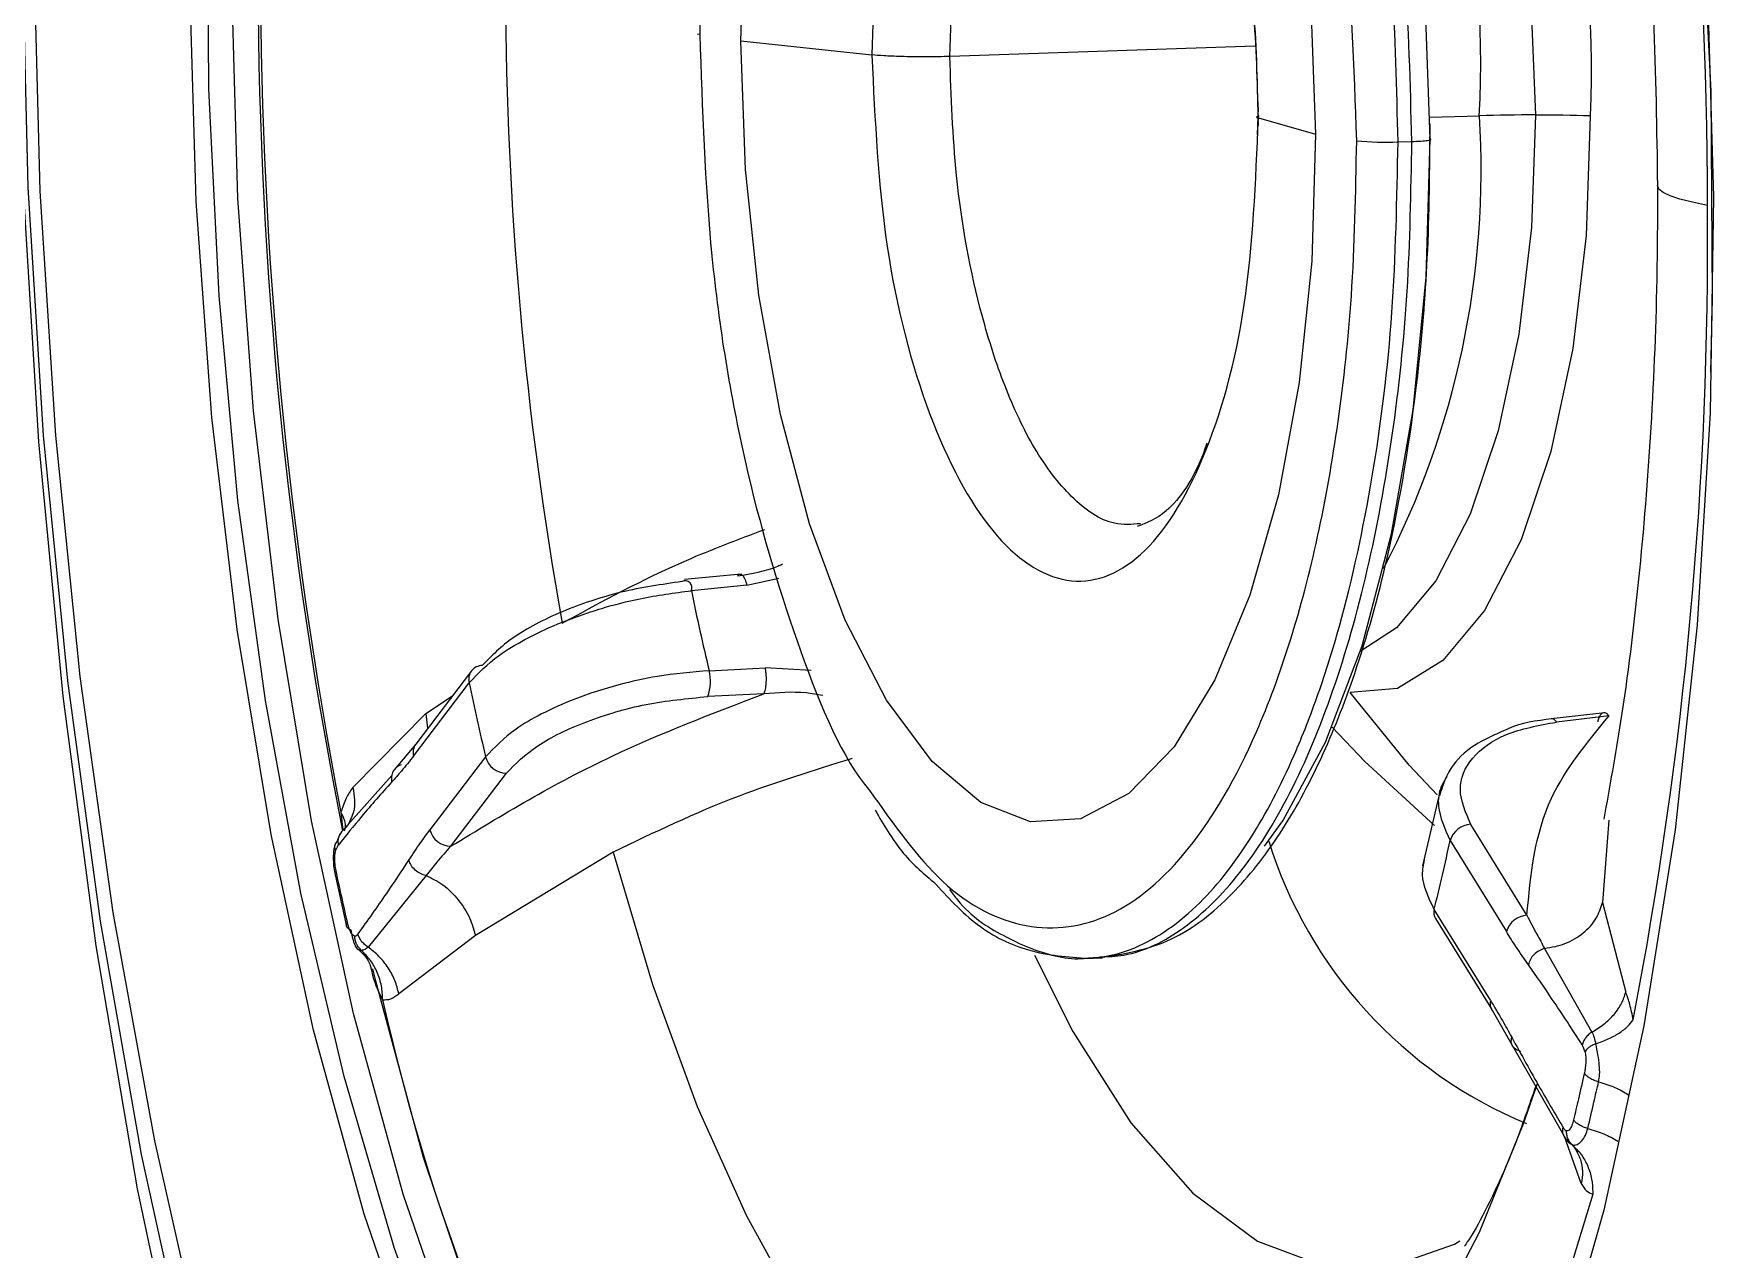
# Model space of a CAD drawing. Extents: x 525 to 613, y 487 to 635.
# Drawn here: x 599.079 to 600.127, y 549.249 to 550.008 of the extents above; entities that cross this region are included whole.
import ezdxf

# ---------------------------------------------------------------- set-up
doc = ezdxf.new("R2010")
doc.units = 0
doc.header["$MEASUREMENT"] = 0
doc.layers.add('1', color=4, linetype='Continuous')
doc.layers.add('STD TEST', color=3, linetype='Continuous')

# ---------------------------------------------------------------- blocks, each defined once
blk = doc.blocks.new('2023 VANGUARD')
at = {"layer": '1', "color": 3, "linetype": 'Continuous', "lineweight": 25}
for p, q in [((30.6421, -42.6971), (30.5604, -42.6884)), ((30.6421, -42.6969), (30.6421, -42.6971)), ((30.8811, -42.6915), (30.6908, -42.6979)), ((30.883, -42.7294), (30.8824, -42.7467)), ((30.8832, -42.7362), (30.9189, -42.7464)), ((31.021, -42.735), (30.9902, -42.736)), ((30.9703, -42.7511), (30.9789, -42.7508)), ((30.5607, -43.0206), (30.5253, -43.0241)), ((30.5641, -43.0276), (30.5842, -43.0232)), ((30.5641, -43.0276), (30.5296, -43.031)), ((30.3563, -43.1341), (30.391, -43.0885)), ((30.3924, -43.081), (30.3577, -43.1266)), ((30.6042, -43.0808), (30.5756, -43.0791)), ((30.364, -43.1075), (30.3806, -43.0965)), ((30.5748, -43.0953), (30.5398, -43.097)), ((30.3184, -43.1538), (30.364, -43.1075)), ((30.364, -43.1075), (30.365, -43.117)), ((31.0992, -43.1071), (31.0658, -43.1109)), ((31.1019, -43.1091), (31.0691, -43.1129)), ((31.0663, -43.1109), (31.0658, -43.1109)), ((30.3577, -43.1266), (30.3442, -43.1427)), ((30.4012, -43.1346), (30.3665, -43.1801)), ((30.3118, -43.181), (30.3427, -43.1463)), ((30.3795, -43.1904), (30.4142, -43.1448)), ((30.9971, -43.1529), (30.9856, -43.2025)), ((30.311, -43.1692), (30.3121, -43.1806)), ((31.0507, -43.2334), (31.0156, -43.1767)), ((31.1018, -43.174), (31.0978, -43.2254)), ((30.4808, -43.194), (30.3949, -43.2461)), ((31.0028, -43.1868), (31.0379, -43.2436)), ((30.3076, -43.2091), (30.3145, -43.2404)), ((30.3641, -43.2086), (30.3279, -43.2532)), ((31.0978, -43.2254), (31.1123, -43.2813)), ((31.0279, -43.2864), (30.9928, -43.2297)), ((30.9937, -43.2355), (31.0287, -43.2922)), ((30.3949, -43.2461), (30.3471, -43.2823)), ((31.0617, -43.2541), (31.0912, -43.3062)), ((30.7748, -43.2604), (30.786, -43.26)), ((31.0289, -43.2925), (31.0417, -43.3149)), ((31.0417, -43.3149), (31.0736, -43.3707)), ((31.0846, -43.4007), (31.0741, -43.3714))]:
    blk.add_line(p, q, dxfattribs=at)
at = {"layer": '1', "color": 3, "linetype": 'Continuous', "lineweight": 25, "flags": 128}
for points in [[(30.3801, -43.5397), (30.3445, -43.4411), (30.313, -43.334), (30.286, -43.2196), (30.2639, -43.0994), (30.2468, -42.9748), (30.235, -42.8471), (30.2286, -42.718), (30.2277, -42.5888), (30.2323, -42.4612), (30.2424, -42.3366), (30.2578, -42.2165), (30.2783, -42.1022), (30.3038, -41.9952), (30.3338, -41.8967), (30.3681, -41.8078), (30.4063, -41.7296), (30.4479, -41.663), (30.4923, -41.6088), (30.5392, -41.5675), (30.588, -41.5398), (30.638, -41.5259), (30.6887, -41.526)], [(30.6887, -41.526), (30.7395, -41.5401), (30.7898, -41.568), (30.839, -41.6094), (30.8866, -41.6638), (30.9319, -41.7305), (30.9745, -41.8089), (31.0138, -41.8979), (31.0494, -41.9965), (31.0809, -42.1037), (31.1079, -42.218), (31.13, -42.3382), (31.1471, -42.4628), (31.1589, -42.5905), (31.1653, -42.7197), (31.1662, -42.8488), (31.1652, -42.8947)], [(30.8074, -41.5707), (30.8409, -41.6015), (30.8905, -41.6602), (30.9376, -41.7322), (30.9816, -41.8166), (31.0219, -41.9123), (31.0581, -42.0182), (31.0897, -42.1329), (31.1163, -42.255), (31.1376, -42.3829), (31.1532, -42.515), (31.163, -42.6497), (31.167, -42.7853)], [(30.9903, -42.7492), (30.9872, -42.6622), (30.9786, -42.5766), (30.9647, -42.4948), (30.9458, -42.419), (30.9226, -42.3514), (30.8956, -42.2937), (30.8655, -42.2475), (30.8389, -42.2188)], [(30.5604, -42.6884), (30.5629, -42.6093), (30.5707, -42.5336), (30.5837, -42.4634), (30.6014, -42.4009), (30.6233, -42.3481), (30.6488, -42.3065), (30.677, -42.2773), (30.7071, -42.2616), (30.7382, -42.2597), (30.7694, -42.2716), (30.7996, -42.2972), (30.828, -42.3355), (30.8538, -42.3854), (30.8761, -42.4454), (30.8942, -42.5136), (30.9076, -42.5881), (30.916, -42.6664), (30.9189, -42.7464)], [(30.9232, -42.3528), (30.9402, -42.3615), (30.967, -42.3863), (30.9917, -42.4237), (31.0134, -42.4721), (31.0313, -42.5297), (31.0447, -42.5943), (31.0531, -42.6634), (31.0561, -42.7344)], [(30.5142, -44.2124), (30.4891, -44.1791), (30.4352, -44.0961), (30.3842, -44.0014), (30.3365, -43.8957), (30.2926, -43.7799), (30.2527, -43.6551), (30.2173, -43.5222), (30.1867, -43.3825), (30.161, -43.2371), (30.1406, -43.0873), (30.1255, -42.9342), (30.116, -42.7794), (30.1122, -42.624)], [(30.1193, -42.6288), (30.1233, -42.7818), (30.1329, -42.9342), (30.1481, -43.0846), (30.1687, -43.2317), (30.1947, -43.3741), (30.2256, -43.5106), (30.2614, -43.6398), (30.3015, -43.7608), (30.3458, -43.8722), (30.3937, -43.9733), (30.4448, -44.0629), (30.4987, -44.1403), (30.5549, -44.2049), (30.6045, -44.2495)], [(30.5083, -43.7973), (30.4933, -43.7778), (30.4462, -43.7058), (30.4022, -43.6214), (30.3618, -43.5256), (30.3256, -43.4198), (30.294, -43.3051), (30.2674, -43.183), (30.2462, -43.0551), (30.2305, -42.9229), (30.2207, -42.7882), (30.2168, -42.6527)], [(30.7182, -43.9052), (30.6658, -43.8904), (30.614, -43.8609), (30.5634, -43.817), (30.5147, -43.7594), (30.4684, -43.6886), (30.4251, -43.6056), (30.3855, -43.5115), (30.3499, -43.4074), (30.3188, -43.2946), (30.2927, -43.1746), (30.2718, -43.0488), (30.2564, -42.9189), (30.2467, -42.7865), (30.2429, -42.6532)], [(30.5348, -42.6842), (30.5337, -42.684), (30.5333, -42.6837), (30.5333, -42.6837)], [(30.9189, -42.7464), (30.9165, -42.8254), (30.9086, -42.9012), (30.8957, -42.9713), (30.8779, -43.0338), (30.856, -43.0866), (30.8306, -43.1283), (30.8024, -43.1574), (30.7722, -43.1732), (30.7411, -43.1751), (30.71, -43.1631), (30.6797, -43.1376), (30.6513, -43.0993), (30.6255, -43.0494), (30.6033, -42.9894), (30.5851, -42.9211), (30.5717, -42.8467), (30.5634, -42.7683), (30.5604, -42.6884)], [(30.1101, -42.7005), (30.1127, -42.7775), (30.1223, -42.9381), (30.1375, -43.0968), (30.1581, -43.2525), (30.184, -43.4039), (30.215, -43.5497), (30.2508, -43.6888), (30.2911, -43.82), (30.3357, -43.9424), (30.3841, -44.0549), (30.436, -44.1565), (30.4909, -44.2466), (30.5007, -44.2611)], [(31.0902, -42.735), (31.0876, -42.8094), (31.0793, -42.88), (31.0655, -42.9441), (31.047, -42.9993), (31.0242, -43.0433), (30.9982, -43.0746), (30.9699, -43.0919), (30.9405, -43.0945)], [(31.0561, -42.7344), (31.0536, -42.8045), (31.0457, -42.871), (31.0328, -42.9314), (31.0153, -42.9833), (30.9939, -43.0248), (30.9694, -43.0542), (30.9467, -43.069)], [(30.887, -43.1904), (30.8984, -43.1746), (30.9251, -43.1255), (30.9479, -43.0653), (30.9663, -42.9956), (30.9797, -42.9183), (30.9878, -42.8354), (30.9903, -42.7492)], [(31.167, -42.7853), (31.1649, -42.92), (31.1569, -43.0522), (31.1431, -43.1802), (31.1235, -43.3024), (31.0986, -43.4173), (31.0685, -43.5234), (31.0337, -43.6194), (30.9946, -43.704), (30.9517, -43.7763), (30.9055, -43.8353), (30.8786, -43.8621)], [(31.1633, -42.7908), (31.1539, -42.7888), (31.1461, -42.7868), (31.14, -42.7847), (31.1356, -42.7827), (31.133, -42.7806), (31.1321, -42.7784), (31.1321, -42.7784)], [(30.5407, -43.0809), (30.5602, -43.0799), (30.5756, -43.0791)], [(30.9948, -43.1583), (30.9773, -43.1397), (30.9405, -43.0945)], [(30.9292, -43.1161), (30.9496, -43.1376), (30.993, -43.1775)], [(30.4808, -43.194), (30.5054, -43.2766), (30.5332, -43.3526), (30.5639, -43.4209), (30.5971, -43.4809), (30.6324, -43.5318), (30.6694, -43.5729), (30.6974, -43.5967)], [(30.3307, -43.2667), (30.3323, -43.2734), (30.3623, -43.3843), (30.3968, -43.4868), (30.4354, -43.5796), (30.4774, -43.6616), (30.5225, -43.7318), (30.57, -43.7892), (30.6194, -43.8331), (30.67, -43.8631), (30.7212, -43.8786)], [(30.7435, -43.2583), (30.7674, -43.3059), (30.8036, -43.3628), (30.8423, -43.4067), (30.8827, -43.4366), (30.9239, -43.4521), (30.9651, -43.4526), (31.0056, -43.4384), (31.0089, -43.4365)], [(30.8093, -43.6343), (30.8482, -43.6264), (30.8863, -43.6078), (30.923, -43.5785), (30.958, -43.5389), (30.9908, -43.4895), (31.021, -43.431), (31.0483, -43.3639), (31.0572, -43.3384)], [(31.0917, -43.4073), (31.0607, -43.5096), (31.025, -43.601), (30.985, -43.6805), (30.9413, -43.7469), (30.8945, -43.7993), (30.882, -43.8105)]]:
    blk.add_lwpolyline(points, dxfattribs=at)
at = {"layer": '1', "color": 3, "linetype": 'Continuous', "lineweight": 25}
for centre, radius, start, end in [((33.0257, -42.6428), 2.7665, 169.2461, 191.2121), ((28.3594, -42.7954), 2.804, 0.0937, 10.8525), ((30.4167, -42.7049), 0.6742, 357.4455, 28.2008), ((30.431, -42.7022), 0.5909, 356.8181, 30.2808), ((33.0648, -42.6412), 2.804, 180.0937, 190.8525), ((32.6731, -42.6535), 2.2594, 180.1194, 190.1416), ((30.4833, -42.7686), 0.5388, 332.5192, 3.5838), ((31.0555, -43.7891), 1.0548, 89.9714, 91.8738), ((31.0569, -43.7152), 0.9808, 88.0545, 90.0517), ((30.9619, -42.5694), 0.1819, 264.4904, 272.6438), ((28.6053, -42.8132), 2.5581, 349.0606, 0.5014), ((30.5257, -43.0291), 0.00429, 333.3787, 116.6506), ((32.0103, -42.7271), 1.5116, 191.5968, 193.5327), ((30.3995, -43.0866), 0.00901, 91.9434, 141.5596), ((30.3997, -43.0863), 0.00899, 143.7277, 194.207), ((32.0979, -42.7323), 1.7437, 191.7894, 193.3401), ((30.5138, -43.0875), 0.0277, 339.9162, 13.8849), ((31.0654, -43.1153), 0.00447, 33.202, 77.4498), ((30.3649, -43.1319), 0.00892, 143.5165, 194.418), ((30.4143, -43.1313), 0.0135, 194.1304, 269.2535), ((30.3796, -43.1768), 0.0135, 194.1305, 269.2545), ((31.0165, -43.1909), 0.0143, 93.3707, 163.3797), ((31.1583, -43.1034), 0.2814, 197.3047, 247.4447), ((29.6256, -42.8896), 1.4089, 346.0329, 347.8205), ((31.0002, -43.2316), 0.00761, 165.1196, 210.7447), ((31.0516, -43.2477), 0.0143, 93.3697, 163.3796), ((31.6381, -42.9956), 1.3331, 192.5832, 211.543), ((31.0352, -43.2884), 0.00755, 165.0182, 214.6573)]:
    blk.add_arc(centre, radius, start, end, dxfattribs=at)
for points, knots in [([(30.1641, -44.3782), (30.1609, -44.3702), (30.1544, -44.3544), (30.1449, -44.3305), (30.1354, -44.3066), (30.1261, -44.2828), (30.117, -44.2591), (30.1079, -44.2354), (30.0991, -44.2119), (30.0904, -44.1884), (30.0818, -44.165), (30.0734, -44.1417), (30.0651, -44.1186), (30.057, -44.0955), (30.049, -44.0725), (30.0412, -44.0497), (30.0335, -44.027), (30.026, -44.0044), (30.0187, -43.982), (30.0115, -43.9597), (30.0045, -43.9375), (29.9976, -43.9155), (29.9908, -43.8937), (29.9843, -43.872), (29.9779, -43.8504), (29.9716, -43.8291), (29.9655, -43.8079), (29.9595, -43.7869), (29.9537, -43.7661), (29.948, -43.7454), (29.9425, -43.7249), (29.9371, -43.7047), (29.9319, -43.6846), (29.9268, -43.6648), (29.9218, -43.6452), (29.9171, -43.6259), (29.9124, -43.6068), (29.9079, -43.588), (29.9036, -43.5695), (29.8994, -43.5512), (29.8953, -43.5333), (29.8914, -43.5156), (29.8876, -43.4982), (29.8839, -43.4811), (29.8804, -43.4643), (29.877, -43.4478), (29.8737, -43.4315), (29.8705, -43.4156), (29.8675, -43.4), (29.8646, -43.3847), (29.8617, -43.3697), (29.859, -43.355), (29.8564, -43.3406), (29.8539, -43.3265), (29.8515, -43.3127), (29.8492, -43.2992), (29.847, -43.286), (29.8448, -43.2732), (29.8428, -43.2606), (29.8409, -43.2484), (29.839, -43.2365), (29.8372, -43.2249), (29.8355, -43.2137), (29.8339, -43.2027), (29.8323, -43.1921), (29.8308, -43.1818), (29.8294, -43.1718), (29.8281, -43.1622), (29.8268, -43.1528), (29.8256, -43.1438), (29.8245, -43.1352), (29.8234, -43.1268), (29.8223, -43.1188), (29.8214, -43.1111), (29.8205, -43.1038), (29.8196, -43.0968), (29.8188, -43.0901), (29.818, -43.0837), (29.8173, -43.0777), (29.8166, -43.072), (29.816, -43.0667), (29.8154, -43.0617), (29.8149, -43.057), (29.8144, -43.0527), (29.814, -43.0487), (29.8136, -43.045), (29.8051, -42.9676), (29.7924, -42.8148), (29.786, -42.5867), (29.7919, -42.36), (29.8099, -42.1364), (29.8356, -41.9451), (29.8636, -41.7856), (29.8904, -41.6563), (29.9202, -41.5307), (29.9529, -41.4089), (29.9878, -41.2911), (30.0172, -41.2003), (30.0398, -41.1343), (30.0551, -41.0911), (30.0705, -41.0486), (30.086, -41.007), (30.0964, -40.9799), (30.1017, -40.9664)], [0, 0, 0, 0, 0.008579, 0.017051, 0.025417, 0.03368, 0.041839, 0.049898, 0.057858, 0.065719, 0.073483, 0.081151, 0.088725, 0.096205, 0.103593, 0.110888, 0.118093, 0.125208, 0.132234, 0.139171, 0.14602, 0.152782, 0.159457, 0.166046, 0.172549, 0.178967, 0.1853, 0.191549, 0.19772, 0.203808, 0.209813, 0.215732, 0.221564, 0.227306, 0.232957, 0.238515, 0.24398, 0.24935, 0.254624, 0.2598, 0.264879, 0.269862, 0.27475, 0.279542, 0.28424, 0.288843, 0.293353, 0.297769, 0.302092, 0.306323, 0.310461, 0.314508, 0.318462, 0.322326, 0.326098, 0.329778, 0.333368, 0.336867, 0.340276, 0.343594, 0.346822, 0.349959, 0.353007, 0.355964, 0.358831, 0.361608, 0.364296, 0.366893, 0.3694, 0.371817, 0.374145, 0.376382, 0.37853, 0.380588, 0.382555, 0.384433, 0.38622, 0.387918, 0.389525, 0.391042, 0.392469, 0.393806, 0.395053, 0.396209, 0.397275, 0.39825, 0.399136, 0.459164, 0.519343, 0.579041, 0.638856, 0.699148, 0.736725, 0.774168, 0.811567, 0.84908, 0.886805, 0.924526, 0.939613, 0.954699, 0.96979, 0.984889, 1, 1, 1, 1]), ([(30.9703, -42.7511), (30.9695, -42.7181), (30.9679, -42.6503), (30.956, -42.5483), (30.9363, -42.4482), (30.917, -42.3846), (30.9044, -42.351), (30.901, -42.3423), (30.8969, -42.3322), (30.8852, -42.3048), (30.8608, -42.2573), (30.8264, -42.2129), (30.7906, -42.185), (30.7646, -42.1752), (30.7472, -42.1726), (30.7408, -42.1733), (30.7398, -42.1734)], [0, 0, 0, 0, 0.1106346, 0.2266119, 0.3479298, 0.4745857, 0.485434, 0.4987603, 0.5145646, 0.5328468, 0.630654, 0.767924, 0.8515086, 0.9449794, 0.991324, 1, 1, 1, 1]), ([(30.9789, -42.7508), (30.978, -42.715), (30.9761, -42.6412), (30.9619, -42.5301), (30.9426, -42.4408), (30.922, -42.374), (30.8991, -42.314), (30.8669, -42.2524), (30.8243, -42.2009), (30.7866, -42.1785), (30.7612, -42.1722), (30.751, -42.1733), (30.7484, -42.1736)], [0, 0, 0, 0, 0.119894, 0.246824, 0.380786, 0.450518, 0.522015, 0.65213, 0.782246, 0.912362, 0.977513, 1, 1, 1, 1]), ([(30.9445, -42.7505), (30.9429, -42.7041), (30.9399, -42.6124), (30.918, -42.482), (30.8855, -42.3686), (30.843, -42.2783), (30.7937, -42.2171), (30.7409, -42.1892), (30.688, -42.1962), (30.6385, -42.2378), (30.6013, -42.3015), (30.5756, -42.3711), (30.5584, -42.4364), (30.5456, -42.5089), (30.5365, -42.5917), (30.5354, -42.6517), (30.5348, -42.6842)], [0, 0, 0, 0, 0.084322, 0.166561, 0.248777, 0.33096, 0.413113, 0.495267, 0.577423, 0.659581, 0.741762, 0.791173, 0.840598, 0.890044, 0.940333, 1, 1, 1, 1]), ([(31.0944, -42.362), (31.0958, -42.3695), (31.1028, -42.4066), (31.1131, -42.477), (31.1236, -42.5741), (31.1305, -42.6753), (31.1316, -42.7436), (31.1321, -42.7784)], [0, 0, 0, 0, 0.058779, 0.288967, 0.521605, 0.756423, 1, 1, 1, 1]), ([(30.8832, -42.7362), (30.8826, -42.7138), (30.881, -42.657), (30.8686, -42.5812), (30.8491, -42.5142), (30.8264, -42.4633), (30.7967, -42.4234), (30.7646, -42.4058), (30.7346, -42.4097), (30.7094, -42.4283), (30.6878, -42.4591), (30.6651, -42.511), (30.6459, -42.5905), (30.6433, -42.6627), (30.6421, -42.6969)], [0, 0, 0, 0, 0.06946, 0.175709, 0.242892, 0.319309, 0.40495, 0.499799, 0.573044, 0.643265, 0.710458, 0.774619, 0.893317, 1, 1, 1, 1]), ([(30.7894, -42.44), (30.7976, -42.4424), (30.815, -42.4476), (30.8412, -42.4928), (30.8604, -42.5497), (30.8728, -42.6053), (30.8816, -42.6704), (30.8825, -42.7168), (30.883, -42.7406)], [0, 0, 0, 0, 0.2093601, 0.444015, 0.5728889, 0.7085025, 0.8506705, 1, 1, 1, 1]), ([(30.6908, -42.6979), (30.6919, -42.6669), (30.6943, -42.6018), (30.7117, -42.5307), (30.732, -42.4845), (30.7513, -42.4577), (30.7715, -42.4417), (30.7854, -42.4414), (30.7915, -42.4413)], [0, 0, 0, 0, 0.224668, 0.472046, 0.604896, 0.743486, 0.887812, 1, 1, 1, 1]), ([(30.5348, -42.6842), (30.5364, -42.7306), (30.5394, -42.8222), (30.5612, -42.9533), (30.5942, -43.0641), (30.6223, -43.1332), (30.6397, -43.1544), (30.6408, -43.1558)], [0, 0, 0, 0, 0.2504861, 0.4947825, 0.739011, 0.9831408, 1, 1, 1, 1]), ([(30.6908, -42.6979), (30.686, -42.698), (30.6759, -42.6981), (30.6612, -42.698), (30.6494, -42.6975), (30.6445, -42.6971), (30.6421, -42.6969)], [0, 0, 0, 0, 0.2722175, 0.5618774, 0.787753, 1, 1, 1, 1]), ([(30.6421, -42.6971), (30.6441, -42.7377), (30.648, -42.8189), (30.6762, -42.9258), (30.7163, -43.0007), (30.7637, -43.0324), (30.811, -43.016), (30.8506, -42.954), (30.8782, -42.8561), (30.8815, -42.7762), (30.8832, -42.7362)], [0, 0, 0, 0, 0.125053, 0.250091, 0.375113, 0.500121, 0.625113, 0.750091, 0.875053, 1, 1, 1, 1]), ([(30.8096, -42.9892), (30.8043, -42.9897), (30.7898, -42.9908), (30.767, -42.975), (30.7437, -42.9449), (30.7249, -42.9054), (30.707, -42.8499), (30.6936, -42.7792), (30.6916, -42.7228), (30.6908, -42.6979)], [0, 0, 0, 0, 0.0903602, 0.2421679, 0.3831476, 0.5132877, 0.6325776, 0.8378134, 1, 1, 1, 1]), ([(30.7831, -43.2601), (30.7988, -43.2575), (30.8288, -43.2527), (30.8665, -43.2228), (30.8968, -43.1847), (30.9225, -43.1378), (30.9452, -43.0804), (30.9671, -43.0024), (30.9818, -42.9135), (30.9897, -42.8212), (30.9901, -42.7679), (30.9903, -42.7398)], [0, 0, 0, 0, 0.123859, 0.237346, 0.341743, 0.441091, 0.535784, 0.648759, 0.803392, 0.896489, 1, 1, 1, 1]), ([(30.8836, -42.735), (30.883, -42.7352), (30.8814, -42.7356), (30.8825, -42.736), (30.8832, -42.7362)], [0, 0, 0, 0, 0.357301, 1, 1, 1, 1]), ([(30.6408, -43.1558), (30.6557, -43.1766), (30.6864, -43.2198), (30.7385, -43.2452), (30.7913, -43.2386), (30.8408, -43.1969), (30.8779, -43.1332), (30.9037, -43.0636), (30.9209, -42.9983), (30.9337, -42.9258), (30.9428, -42.843), (30.9439, -42.783), (30.9445, -42.7505)], [0, 0, 0, 0, 0.115288, 0.239132, 0.36298, 0.486829, 0.610714, 0.6852, 0.759707, 0.834246, 0.910054, 1, 1, 1, 1]), ([(30.7757, -43.2601), (30.7799, -43.2599), (30.7892, -43.2593), (30.8126, -43.2524), (30.8437, -43.2322), (30.8779, -43.1893), (30.9028, -43.1418), (30.9208, -43.0959), (30.9384, -43.0399), (30.9554, -42.9616), (30.9682, -42.8589), (30.9696, -42.7869), (30.9703, -42.7511)], [0, 0, 0, 0, 0.040092, 0.088323, 0.224265, 0.347446, 0.457855, 0.527286, 0.596259, 0.732659, 0.867239, 1, 1, 1, 1]), ([(30.7843, -43.2593), (30.7893, -43.2592), (30.8072, -43.2585), (30.8371, -43.2436), (30.8722, -43.2095), (30.9037, -43.1592), (30.9305, -43.0952), (30.9521, -43.0198), (30.9676, -42.9354), (30.9773, -42.845), (30.9784, -42.7822), (30.9789, -42.7508)], [0, 0, 0, 0, 0.04765, 0.169482, 0.290517, 0.410756, 0.530198, 0.648844, 0.766692, 0.883745, 1, 1, 1, 1]), ([(30.9789, -42.7508), (30.9809, -42.7508), (30.9849, -42.7506), (30.9891, -42.7502), (30.9912, -42.7497), (30.9906, -42.7494), (30.9903, -42.7492)], [0, 0, 0, 0, 0.242212, 0.500023, 0.757822, 1, 1, 1, 1]), ([(31.1321, -42.7784), (31.1321, -42.7958), (31.1319, -42.8467), (31.1286, -42.9296), (31.1209, -43.0242), (31.1108, -43.1063), (31.1022, -43.1535), (31.0986, -43.1735)], [0, 0, 0, 0, 0.123494, 0.360555, 0.595994, 0.828558, 1, 1, 1, 1]), ([(30.8511, -42.939), (30.8508, -42.9398), (30.8433, -42.9616), (30.8264, -42.9841), (30.8135, -42.9888), (30.8076, -42.9909)], [0, 0, 0, 0, 0.020062, 0.556457, 1, 1, 1, 1]), ([(30.449, -43.0513), (30.4738, -43.0377), (30.5127, -43.0165), (30.5588, -42.999), (30.5754, -42.9928)], [0, 0, 0, 0, 0.639897, 1, 1, 1, 1]), ([(30.5584, -43.0218), (30.567, -43.0204), (30.5768, -43.0188), (30.5854, -43.0148), (30.5865, -43.0143)], [0, 0, 0, 0, 0.884107, 1, 1, 1, 1]), ([(30.5238, -43.0253), (30.5111, -43.0271), (30.4856, -43.0308), (30.448, -43.0436), (30.4164, -43.0599), (30.4049, -43.0717), (30.3992, -43.0776)], [0, 0, 0, 0, 0.249697, 0.500187, 0.750582, 1, 1, 1, 1]), ([(30.391, -43.0885), (30.3965, -43.0827), (30.4053, -43.0734), (30.4259, -43.061), (30.4472, -43.0509), (30.4718, -43.0422), (30.5004, -43.0348), (30.5189, -43.0324), (30.5296, -43.031)], [0, 0, 0, 0, 0.2231733, 0.3547918, 0.4994923, 0.6702527, 0.8107097, 1, 1, 1, 1]), ([(30.5407, -43.0809), (30.5299, -43.0818), (30.5112, -43.0834), (30.4825, -43.0898), (30.4577, -43.0978), (30.4363, -43.1074), (30.4156, -43.1194), (30.4068, -43.1288), (30.4012, -43.1346)], [0, 0, 0, 0, 0.189178, 0.329349, 0.49967, 0.644705, 0.776575, 1, 1, 1, 1]), ([(30.3795, -43.1904), (30.4115, -43.1709), (30.4687, -43.136), (30.5423, -43.1077), (30.5748, -43.0953)], [0, 0, 0, 0, 0.559798, 1, 1, 1, 1]), ([(30.4142, -43.1448), (30.4199, -43.139), (30.4315, -43.1273), (30.4633, -43.112), (30.5012, -43.1007), (30.5269, -43.0983), (30.5398, -43.097)], [0, 0, 0, 0, 0.249644, 0.500118, 0.750531, 1, 1, 1, 1]), ([(30.6115, -43.0963), (30.608, -43.0957), (30.5958, -43.0936), (30.5835, -43.0946), (30.5748, -43.0953)], [0, 0, 0, 0, 0.283785, 1, 1, 1, 1]), ([(31.0507, -43.2334), (31.053, -43.2083), (31.0572, -43.1634), (31.0882, -43.1257), (31.1019, -43.1091)], [0, 0, 0, 0, 0.559798, 1, 1, 1, 1]), ([(31.0377, -43.1177), (31.0308, -43.1207), (31.0163, -43.127), (31.0016, -43.1414), (30.998, -43.1531), (30.9961, -43.1589)], [0, 0, 0, 0, 0.314078, 0.656216, 1, 1, 1, 1]), ([(31.0156, -43.1767), (31.0125, -43.1693), (31.0061, -43.1546), (31.0149, -43.1347), (31.0358, -43.1192), (31.058, -43.115), (31.0691, -43.1129)], [0, 0, 0, 0, 0.249643, 0.500118, 0.750531, 1, 1, 1, 1]), ([(31.0663, -43.1109), (31.0566, -43.1122), (31.046, -43.1135), (31.0383, -43.1174), (31.0377, -43.1177)], [0, 0, 0, 0, 0.925115, 1, 1, 1, 1]), ([(30.3487, -43.1395), (30.3477, -43.14), (30.3456, -43.1409), (30.3434, -43.1435), (30.3423, -43.1468), (30.3425, -43.1492), (30.3426, -43.1504)], [0, 0, 0, 0, 0.243098, 0.5, 0.756902, 1, 1, 1, 1]), ([(30.3563, -43.1341), (30.3538, -43.1373), (30.3493, -43.143), (30.3446, -43.1481), (30.3426, -43.1504)], [0, 0, 0, 0, 0.559985, 1, 1, 1, 1]), ([(30.6299, -43.1356), (30.6058, -43.1431), (30.5517, -43.1599), (30.5061, -43.1819), (30.4808, -43.194)], [0, 0, 0, 0, 0.445224, 1, 1, 1, 1]), ([(30.3426, -43.1504), (30.3363, -43.1574), (30.3252, -43.17), (30.3142, -43.1836), (30.3094, -43.1896)], [0, 0, 0, 0, 0.5599965, 1, 1, 1, 1]), ([(31.0007, -43.1471), (30.9995, -43.1491), (30.9959, -43.1547), (30.9943, -43.1681), (30.9995, -43.1796), (31.0028, -43.1868)], [0, 0, 0, 0, 0.172328, 0.479523, 1, 1, 1, 1]), ([(30.3184, -43.1538), (30.3169, -43.1559), (30.314, -43.16), (30.312, -43.1661), (30.311, -43.1692)], [0, 0, 0, 0, 0.495801, 1, 1, 1, 1]), ([(30.3184, -43.1538), (30.3189, -43.1563), (30.3199, -43.1616), (30.3193, -43.1684), (30.3177, -43.172), (30.317, -43.1735)], [0, 0, 0, 0, 0.362521, 0.738016, 1, 1, 1, 1]), ([(30.311, -43.1692), (30.3118, -43.1708), (30.3135, -43.1743), (30.314, -43.1783), (30.3132, -43.1804), (30.313, -43.181)], [0, 0, 0, 0, 0.406983, 0.827663, 1, 1, 1, 1]), ([(30.6442, -43.1679), (30.6495, -43.177), (30.6604, -43.1955), (30.6737, -43.2068), (30.6805, -43.2125)], [0, 0, 0, 0, 0.491128, 1, 1, 1, 1]), ([(30.3087, -43.1874), (30.3091, -43.1861), (30.31, -43.1836), (30.3112, -43.1819), (30.3118, -43.181)], [0, 0, 0, 0, 0.494345, 1, 1, 1, 1]), ([(30.3118, -43.181), (30.3113, -43.1816), (30.3103, -43.1827), (30.3094, -43.1848), (30.309, -43.1872), (30.3093, -43.1888), (30.3094, -43.1896)], [0, 0, 0, 0, 0.246698, 0.5, 0.753302, 1, 1, 1, 1]), ([(30.317, -43.1735), (30.3167, -43.1742), (30.3157, -43.1772), (30.3135, -43.1793), (30.3118, -43.181)], [0, 0, 0, 0, 0.239011, 1, 1, 1, 1]), ([(30.3534, -43.199), (30.3558, -43.1953), (30.3601, -43.1888), (30.3646, -43.1828), (30.3665, -43.1801)], [0, 0, 0, 0, 0.559985, 1, 1, 1, 1]), ([(30.3072, -43.1897), (30.3068, -43.1914), (30.3061, -43.1946), (30.3062, -43.2001), (30.3067, -43.205), (30.3073, -43.2078), (30.3076, -43.2092)], [0, 0, 0, 0, 0.286084, 0.539071, 0.777918, 1, 1, 1, 1]), ([(30.3087, -43.1874), (30.3083, -43.1878), (30.3075, -43.1886), (30.307, -43.19), (30.307, -43.1915), (30.3075, -43.1926), (30.3077, -43.1931)], [0, 0, 0, 0, 0.247007, 0.5, 0.752993, 1, 1, 1, 1]), ([(30.3082, -43.2068), (30.3079, -43.2054), (30.3074, -43.2027), (30.3071, -43.1988), (30.3072, -43.1955), (30.3076, -43.1939), (30.3077, -43.1931)], [0, 0, 0, 0, 0.316237, 0.605106, 0.810922, 1, 1, 1, 1]), ([(30.3094, -43.1896), (30.309, -43.1901), (30.3084, -43.1911), (30.3079, -43.1925), (30.3077, -43.1931)], [0, 0, 0, 0, 0.557139, 1, 1, 1, 1]), ([(30.3795, -43.1904), (30.3766, -43.1936), (30.3713, -43.1995), (30.3663, -43.2058), (30.3641, -43.2086)], [0, 0, 0, 0, 0.558531, 1, 1, 1, 1]), ([(30.3217, -43.245), (30.3277, -43.2367), (30.3384, -43.2218), (30.3488, -43.206), (30.3534, -43.199)], [0, 0, 0, 0, 0.559998, 1, 1, 1, 1]), ([(30.3641, -43.2086), (30.3629, -43.2083), (30.3605, -43.2076), (30.3572, -43.2053), (30.3546, -43.2023), (30.3538, -43.2001), (30.3534, -43.199)], [0, 0, 0, 0, 0.243098, 0.5, 0.756902, 1, 1, 1, 1]), ([(30.9928, -43.2297), (30.9893, -43.2223), (30.9841, -43.2116), (30.9862, -43.2019), (30.9869, -43.1989)], [0, 0, 0, 0, 0.680979, 1, 1, 1, 1]), ([(30.3151, -43.238), (30.3138, -43.2322), (30.3115, -43.2218), (30.3092, -43.2114), (30.3082, -43.2068)], [0, 0, 0, 0, 0.5599999, 1, 1, 1, 1]), ([(30.3641, -43.2086), (30.3677, -43.2103), (30.375, -43.2139), (30.3845, -43.2235), (30.3917, -43.2346), (30.3938, -43.2424), (30.3949, -43.2461)], [0, 0, 0, 0, 0.250711, 0.510511, 0.764609, 1, 1, 1, 1]), ([(30.6805, -43.2125), (30.6894, -43.2221), (30.708, -43.2421), (30.7412, -43.2577), (30.7645, -43.2594), (30.7768, -43.2603)], [0, 0, 0, 0, 0.304025, 0.630424, 1, 1, 1, 1]), ([(30.6905, -43.2174), (30.6922, -43.2196), (30.7027, -43.2336), (30.7251, -43.2475), (30.751, -43.2585), (30.7683, -43.2609), (30.7747, -43.2602), (30.7757, -43.2601)], [0, 0, 0, 0, 0.061958, 0.399804, 0.777609, 0.964932, 1, 1, 1, 1]), ([(31.0617, -43.2541), (31.0661, -43.2533), (31.0749, -43.2517), (31.0861, -43.2449), (31.0945, -43.2358), (31.0967, -43.2288), (31.0978, -43.2254)], [0, 0, 0, 0, 0.250711, 0.510511, 0.764609, 1, 1, 1, 1]), ([(31.0507, -43.2334), (31.0527, -43.2374), (31.0563, -43.2445), (31.0601, -43.2511), (31.0617, -43.2541)], [0, 0, 0, 0, 0.558531, 1, 1, 1, 1]), ([(30.3171, -43.2424), (30.3165, -43.2422), (30.3153, -43.2417), (30.3145, -43.2406), (30.3143, -43.2394), (30.3149, -43.2385), (30.3151, -43.238)], [0, 0, 0, 0, 0.245697, 0.5, 0.754303, 1, 1, 1, 1]), ([(30.3196, -43.2464), (30.3191, -43.2462), (30.3182, -43.2459), (30.3165, -43.2431), (30.3157, -43.24), (30.3151, -43.238)], [0, 0, 0, 0, 0.243345, 0.515967, 1, 1, 1, 1]), ([(30.3171, -43.2424), (30.3174, -43.2439), (30.3181, -43.2472), (30.3192, -43.2513), (30.3209, -43.2546), (30.3228, -43.2551), (30.3238, -43.2553)], [0, 0, 0, 0, 0.210808, 0.445743, 0.703445, 1, 1, 1, 1]), ([(30.3196, -43.2464), (30.32, -43.2463), (30.3208, -43.2461), (30.3214, -43.2453), (30.3217, -43.245)], [0, 0, 0, 0, 0.562763, 1, 1, 1, 1]), ([(30.3238, -43.2553), (30.3232, -43.2547), (30.322, -43.2536), (30.3207, -43.2514), (30.3198, -43.2489), (30.3197, -43.2472), (30.3196, -43.2464)], [0, 0, 0, 0, 0.247007, 0.5, 0.752993, 1, 1, 1, 1]), ([(30.3279, -43.2532), (30.3271, -43.2527), (30.3257, -43.2516), (30.3238, -43.2496), (30.3224, -43.2474), (30.3219, -43.2458), (30.3217, -43.245)], [0, 0, 0, 0, 0.246698, 0.5, 0.753302, 1, 1, 1, 1]), ([(31.0517, -43.2643), (31.049, -43.2606), (31.0444, -43.2539), (31.0398, -43.2467), (31.0379, -43.2436)], [0, 0, 0, 0, 0.559985, 1, 1, 1, 1]), ([(30.3199, -43.2529), (30.3226, -43.2554), (30.3267, -43.2591), (30.3292, -43.264), (30.3296, -43.2658), (30.3297, -43.2666)], [0, 0, 0, 0, 0.515742, 0.760502, 1, 1, 1, 1]), ([(30.3279, -43.2532), (30.3272, -43.2538), (30.3259, -43.255), (30.3245, -43.2552), (30.3238, -43.2553)], [0, 0, 0, 0, 0.503013, 1, 1, 1, 1]), ([(30.337, -43.2861), (30.3369, -43.2832), (30.3366, -43.2773), (30.3339, -43.2689), (30.3297, -43.2613), (30.3258, -43.2573), (30.3238, -43.2553)], [0, 0, 0, 0, 0.243967, 0.496145, 0.750324, 1, 1, 1, 1]), ([(30.3471, -43.2823), (30.3464, -43.2795), (30.345, -43.274), (30.3407, -43.2661), (30.335, -43.2588), (30.3303, -43.255), (30.3279, -43.2532)], [0, 0, 0, 0, 0.2435327, 0.4957816, 0.7502251, 1, 1, 1, 1]), ([(31.0617, -43.2541), (31.0606, -43.2545), (31.0582, -43.2553), (31.055, -43.2578), (31.0526, -43.2609), (31.052, -43.2632), (31.0517, -43.2643)], [0, 0, 0, 0, 0.243098, 0.5, 0.756902, 1, 1, 1, 1]), ([(30.3297, -43.2664), (30.3301, -43.2678), (30.3319, -43.276), (30.3347, -43.2815), (30.337, -43.2861)], [0, 0, 0, 0, 0.1813253, 1, 1, 1, 1]), ([(31.0852, -43.3143), (31.079, -43.3047), (31.0679, -43.2876), (31.0566, -43.2714), (31.0517, -43.2643)], [0, 0, 0, 0, 0.559998, 1, 1, 1, 1]), ([(30.337, -43.2861), (30.3387, -43.2861), (30.342, -43.2861), (30.3454, -43.2835), (30.3471, -43.2823)], [0, 0, 0, 0, 0.504199, 1, 1, 1, 1]), ([(31.0279, -43.2864), (31.0304, -43.2906), (31.0349, -43.298), (31.0392, -43.306), (31.0412, -43.3095)], [0, 0, 0, 0, 0.559985, 1, 1, 1, 1]), ([(31.0912, -43.3062), (31.0938, -43.3047), (31.099, -43.3015), (31.1052, -43.2953), (31.11, -43.2885), (31.1116, -43.2837), (31.1123, -43.2813)], [0, 0, 0, 0, 0.249775, 0.504218, 0.756467, 1, 1, 1, 1]), ([(31.117, -43.2986), (31.1163, -43.2953), (31.115, -43.2887), (31.1132, -43.2838), (31.1123, -43.2813)], [0, 0, 0, 0, 0.504199, 1, 1, 1, 1]), ([(31.0937, -43.3135), (31.0963, -43.3126), (31.1017, -43.3106), (31.1084, -43.3069), (31.1138, -43.3028), (31.1159, -43.3), (31.117, -43.2986)], [0, 0, 0, 0, 0.2496757, 0.503855, 0.7560327, 1, 1, 1, 1]), ([(31.0468, -43.3183), (31.0458, -43.318), (31.0438, -43.3173), (31.0417, -43.3152), (31.0407, -43.3125), (31.041, -43.3105), (31.0412, -43.3095)], [0, 0, 0, 0, 0.243098, 0.5, 0.756902, 1, 1, 1, 1]), ([(31.0412, -43.3095), (31.0471, -43.3202), (31.0577, -43.3394), (31.0685, -43.3577), (31.0733, -43.3657)], [0, 0, 0, 0, 0.5599965, 1, 1, 1, 1]), ([(31.0912, -43.3062), (31.0905, -43.3067), (31.089, -43.3078), (31.0872, -43.3098), (31.0859, -43.312), (31.0854, -43.3135), (31.0852, -43.3143)], [0, 0, 0, 0, 0.246698, 0.5, 0.753302, 1, 1, 1, 1]), ([(31.0912, -43.3062), (31.0917, -43.3073), (31.0926, -43.3093), (31.0933, -43.3121), (31.0937, -43.3135)], [0, 0, 0, 0, 0.505655, 1, 1, 1, 1]), ([(31.0869, -43.3183), (31.0866, -43.3174), (31.0861, -43.3159), (31.0855, -43.3147), (31.0852, -43.3143)], [0, 0, 0, 0, 0.562739, 1, 1, 1, 1]), ([(31.0869, -43.3183), (31.0871, -43.3194), (31.0875, -43.3217), (31.0875, -43.3266), (31.0869, -43.3298), (31.0865, -43.3318)], [0, 0, 0, 0, 0.2430697, 0.5158896, 1, 1, 1, 1]), ([(31.0937, -43.3135), (31.0929, -43.3138), (31.0914, -43.3145), (31.0894, -43.3157), (31.0878, -43.317), (31.0872, -43.3179), (31.0869, -43.3183)], [0, 0, 0, 0, 0.247007, 0.5, 0.752993, 1, 1, 1, 1]), ([(31.0954, -43.3373), (31.0957, -43.3358), (31.0962, -43.3325), (31.0959, -43.3268), (31.095, -43.3201), (31.0941, -43.3158), (31.0937, -43.3135)], [0, 0, 0, 0, 0.210352, 0.445074, 0.702847, 1, 1, 1, 1]), ([(31.0562, -43.3399), (31.0522, -43.3515), (31.0427, -43.3793), (31.0287, -43.4101), (31.0173, -43.4319), (31.0109, -43.4409), (31.012, -43.4395), (31.0123, -43.4392)], [0, 0, 0, 0, 0.185267, 0.441276, 0.6876, 0.926236, 1, 1, 1, 1]), ([(31.0865, -43.3318), (31.0853, -43.3373), (31.083, -43.3469), (31.0808, -43.3566), (31.0798, -43.3609)], [0, 0, 0, 0, 0.56, 1, 1, 1, 1]), ([(31.0954, -43.3373), (31.0945, -43.337), (31.0925, -43.3364), (31.0899, -43.3351), (31.0878, -43.3335), (31.0869, -43.3324), (31.0865, -43.3318)], [0, 0, 0, 0, 0.245697, 0.5, 0.754303, 1, 1, 1, 1]), ([(31.0887, -43.3663), (31.0899, -43.3609), (31.0922, -43.3512), (31.0944, -43.3415), (31.0954, -43.3373)], [0, 0, 0, 0, 0.559999, 1, 1, 1, 1]), ([(31.0954, -43.3373), (31.0989, -43.3383), (31.1057, -43.3404), (31.1113, -43.3437), (31.1141, -43.3453)], [0, 0, 0, 0, 0.5028064, 1, 1, 1, 1]), ([(31.0798, -43.3609), (31.0795, -43.3621), (31.0788, -43.3644), (31.0777, -43.3667), (31.0765, -43.3679), (31.0757, -43.3678), (31.0754, -43.3678)], [0, 0, 0, 0, 0.3161438, 0.6048121, 0.810522, 1, 1, 1, 1]), ([(31.0887, -43.3663), (31.0877, -43.3661), (31.0858, -43.3655), (31.0832, -43.3641), (31.081, -43.3626), (31.0802, -43.3614), (31.0798, -43.3609)], [0, 0, 0, 0, 0.245697, 0.5, 0.754303, 1, 1, 1, 1]), ([(31.0756, -43.3733), (31.0751, -43.3728), (31.0741, -43.3719), (31.0732, -43.37), (31.0729, -43.3679), (31.0731, -43.3665), (31.0733, -43.3657)], [0, 0, 0, 0, 0.246698, 0.5, 0.753302, 1, 1, 1, 1]), ([(31.0733, -43.3657), (31.0736, -43.3663), (31.0743, -43.3673), (31.0751, -43.3676), (31.0754, -43.3678)], [0, 0, 0, 0, 0.557135, 1, 1, 1, 1]), ([(31.0736, -43.3707), (31.0741, -43.3716), (31.0752, -43.3735), (31.0766, -43.3749), (31.0774, -43.3756)], [0, 0, 0, 0, 0.494167, 1, 1, 1, 1]), ([(31.079, -43.3766), (31.0784, -43.3761), (31.0773, -43.3749), (31.0762, -43.3727), (31.0755, -43.3703), (31.0754, -43.3686), (31.0754, -43.3678)], [0, 0, 0, 0, 0.247007, 0.5, 0.752993, 1, 1, 1, 1]), ([(31.079, -43.3766), (31.08, -43.3767), (31.0818, -43.3769), (31.0848, -43.3744), (31.0873, -43.3708), (31.0882, -43.3678), (31.0887, -43.3663)], [0, 0, 0, 0, 0.296548, 0.554251, 0.789189, 1, 1, 1, 1]), ([(31.0887, -43.3663), (31.0921, -43.3674), (31.0989, -43.3694), (31.1046, -43.3726), (31.1074, -43.3742)], [0, 0, 0, 0, 0.502803, 1, 1, 1, 1]), ([(31.079, -43.3766), (31.0784, -43.3763), (31.0772, -43.3757), (31.0761, -43.3741), (31.0756, -43.3733)], [0, 0, 0, 0, 0.496987, 1, 1, 1, 1]), ([(31.0756, -43.3733), (31.0775, -43.375), (31.0811, -43.3786), (31.083, -43.3833), (31.084, -43.3857)], [0, 0, 0, 0, 0.49537, 1, 1, 1, 1]), ([(31.079, -43.3766), (31.0809, -43.3785), (31.0848, -43.3824), (31.0888, -43.3897), (31.0914, -43.3977), (31.0916, -43.4033), (31.0918, -43.4061)], [0, 0, 0, 0, 0.249147, 0.502852, 0.75508, 1, 1, 1, 1]), ([(31.084, -43.3857), (31.0846, -43.3881), (31.0858, -43.393), (31.085, -43.3982), (31.0846, -43.4007)], [0, 0, 0, 0, 0.50879, 1, 1, 1, 1]), ([(31.0846, -43.4007), (31.0857, -43.4024), (31.0878, -43.4059), (31.0904, -43.4068), (31.0917, -43.4073)], [0, 0, 0, 0, 0.495801, 1, 1, 1, 1]), ([(31.0918, -43.4061), (31.0917, -43.4063), (31.0917, -43.4067), (31.0917, -43.4071), (31.0917, -43.4073)], [0, 0, 0, 0, 0.560973, 1, 1, 1, 1])]:
    blk.add_open_spline(points, degree=3, knots=knots, dxfattribs=at)
for points in [[(30.5584, -43.0218), (30.5586, -43.0215), (30.559, -43.0209), (30.5598, -43.0206), (30.5606, -43.0207), (30.5614, -43.0213), (30.5622, -43.0223), (30.5629, -43.0237), (30.5636, -43.0255), (30.564, -43.0269), (30.5641, -43.0276)], [(30.5748, -43.0953), (30.575, -43.0949), (30.5753, -43.0941), (30.5758, -43.0925), (30.5761, -43.0905), (30.5763, -43.0883), (30.5764, -43.086), (30.5763, -43.0836), (30.576, -43.0813), (30.5758, -43.0798), (30.5756, -43.0791)], [(31.0991, -43.1072), (31.0986, -43.1072), (31.0977, -43.1073), (31.0964, -43.1084), (31.0954, -43.1103), (31.095, -43.112), (31.0948, -43.1128)], [(31.1019, -43.1091), (31.1014, -43.1086), (31.1005, -43.1076), (31.0996, -43.1074), (31.0991, -43.1072)]]:
    blk.add_open_spline(points, degree=3, dxfattribs=at)
blk = doc.blocks.new('2026 Vanguard')
at = {"layer": 'STD TEST', "color": 1}
blk.add_blockref('2023 VANGUARD', (44.1613, 88.209), dxfattribs=at)

msp = doc.modelspace()

# ---------------------------------------------------------------- block references
at = {"layer": '1'}
msp.add_blockref('2026 Vanguard', (524.7985, 504.4821), dxfattribs=at)

doc.saveas('drawing.dxf')
